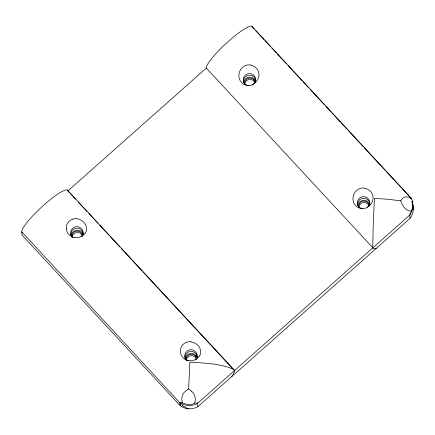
<?xml version="1.0" encoding="UTF-8"?>
<svg xmlns="http://www.w3.org/2000/svg" width="435" height="435" viewBox="0 0 435 435"><rect width="100%" height="100%" fill="white"/><g stroke="black" fill="none" stroke-linecap="round" stroke-linejoin="round"><path stroke-width="0.65" d="M413.25 209.621L413.19 207.751M191.775 391.424A20.396 13.659 4.3 0 0 188.649 388.982L189.856 362.083C204.515 363.252 219.963 363.317 233.568 369.369A22.441 4.687 3 0 1 234.443 370.609A31.081 5.307 -42.8 0 1 231.703 376.618M410.743 198.159L410.716 197.724L411.097 197.963L251.947 26.317M181.351 402.408C185.511 404.191 190.492 405.773 194.782 403.098L195.407 399.422L194.717 395.725A19.058 12.762 4.3 0 0 193.037 392.827L191.775 391.424M411.39 198.322C413.761 202.792 412.897 208.169 410.645 212.481M410.287 213.416L409.781 214.999L410.129 218.321L197.881 406.627A15.85 15.491 -6.1 0 1 180.324 405.828L22.098 235.112L21.75 231.844L180.911 403.941M85.293 232.942C83.069 236.52 78.512 238.326 74.412 237.532M199.377 356.037C197.158 359.62 192.602 361.42 188.502 360.626M252.838 84.298C256.699 82.405 259.418 78.137 258.977 73.787A10.087 9.744 6.9 0 0 250.837 65.152M366.922 207.392C370.789 205.499 373.507 201.236 373.067 196.881A10.087 9.744 6.9 0 0 364.921 188.246M72.536 219.18C68.518 220.376 65.81 224.623 66.294 228.767M186.626 342.28C182.608 343.471 179.9 347.723 180.384 351.866A10.087 9.923 -25.1 0 0 188.48 360.735M248.646 85.423C242.975 85.972 238.364 80.388 238.935 74.945A11.669 11.462 9.2 0 1 240.093 70.541C241.925 66.571 246.553 64.13 250.859 65.022M362.73 208.517C357.064 209.066 352.453 203.482 353.019 198.039A11.669 11.462 9.2 0 1 354.182 193.635C356.015 189.671 360.642 187.229 364.949 188.121M195.484 403.076L194.782 403.098M196.538 403.049L197.523 403.31L197.881 406.627M411.118 211.16L408.226 210.611L405.425 208.784A19.058 9.853 85.6 0 1 403.332 206.255L402.353 204.597A20.396 10.549 85.6 0 1 400.738 200.818L387.987 199.273L374.421 198.338L373.148 227.13L372.779 245.867A22.441 0.734 -87.4 0 0 372.866 247.803A31.081 5.307 -42.8 0 0 376.308 248.325M180.737 402.331L179.976 402.511L180.324 405.828M76.805 218.778C81.949 219.3 86.956 223.829 86.516 229.256A11.669 9.69 10.4 0 1 85.434 233.008M190.894 341.877C196.038 342.394 201.041 346.923 200.606 352.355A11.669 9.69 10.4 0 1 199.524 356.102M188.725 408.813L187.186 408.258M185.979 407.704L183.2 405.98M411.76 198.925L408.818 197.169L405.839 196.827A18.988 9.815 85.6 0 0 403.495 197.794L402.359 198.751A20.44 10.565 85.6 0 0 400.738 200.818M182.575 405.496L181.52 404.561M254.301 29.156L252.458 27.166A31.081 5.307 -42.8 0 0 227.625 42.048A31.081 5.307 -42.8 0 0 206.478 68.616M255.688 30.651L263.991 39.607M264.91 40.602L270.445 46.578M271.832 48.068L276.442 53.048M277.367 54.043L286.132 63.499M287.975 65.489L292.592 70.465M293.511 71.46L302.276 80.921M303.2 81.916L308.736 87.886M310.117 89.382L324.418 104.808M325.804 106.303L330.877 111.779M331.802 112.774L340.567 122.23M341.486 123.225L347.021 129.195M347.946 130.19L363.165 146.617M364.09 147.612L385.312 170.509M386.231 171.504L401.456 187.925M402.38 188.92L410.683 197.881A15.85 15.491 -6.1 0 1 411.189 198.779M372.866 247.803L206.315 68.099L67.893 190.911L75.587 199.208M67.381 190.062L234.019 369.777M78.3 202.139L86.902 211.421M88.713 213.373L97.761 223.139M99.572 225.091L109.076 235.346M110.436 236.814L119.94 247.064M121.294 248.532L131.256 259.276M132.158 260.25L142.114 270.994M143.023 271.973L234.443 370.609M182.27 402.527L181.71 398.656L182.58 394.898A18.988 12.713 4.3 0 1 184.5 392.087L185.919 390.771A20.44 13.686 4.3 0 1 188.649 388.982M412.576 203.743L413.038 206.261M179.976 402.56A15.85 15.491 -6.1 0 0 197.533 403.359L409.781 215.053A15.85 15.491 -6.1 0 0 412.625 202.868M22.457 232.779A31.081 5.307 -42.8 0 1 41.945 206.81A31.081 5.307 -42.8 0 1 67.903 191.117M412.717 205.043A15.85 15.491 -6.1 0 1 410.129 218.321M186.267 359.946A5.285 5.166 -6.1 0 1 196.441 358.891M358.783 207.381A5.285 5.166 -6.1 0 1 369.168 206.282M244.693 84.281A5.285 5.166 -6.1 0 1 254.915 82.694M72.123 237.385A5.285 5.166 -6.1 0 1 82.509 236.287M185.141 359.131A6.215 6.074 -6.1 0 1 197.359 357.842M185 358.424A6.215 6.074 -6.1 0 1 190.182 351.453A6.215 6.074 -6.1 0 1 197.278 356.488M186.071 359.707A5.285 5.166 -6.1 0 1 191.074 354.259A5.285 5.166 -6.1 0 1 196.625 359.12M357.777 205.407A6.215 6.074 -6.1 0 1 369.929 204.738M357.57 205.32A6.215 6.074 -6.1 0 1 363.388 198.284A6.215 6.074 -6.1 0 1 369.913 204.635M358.696 207.136A5.285 5.166 -6.1 0 1 363.1 201.215A5.285 5.166 -6.1 0 1 369.136 205.489M243.687 82.307A6.215 6.074 -6.1 0 1 255.649 81.062M243.48 82.226A6.215 6.074 -6.1 0 1 248.978 75.217A6.215 6.074 -6.1 0 1 255.823 80.91M244.552 83.509A5.285 5.166 -6.1 0 1 249.554 78.061A5.285 5.166 -6.1 0 1 255.106 82.922M71.117 235.411A6.215 6.074 -6.1 0 1 83.27 234.748M70.91 235.324A6.215 6.074 -6.1 0 1 76.729 228.293A6.215 6.074 -6.1 0 1 83.259 234.639M72.041 237.14A5.285 5.166 -6.1 0 1 76.446 231.219A5.285 5.166 -6.1 0 1 82.481 235.498M361.953 208.604A6.215 6.074 -6.1 0 1 357.94 200.1A6.215 6.074 -6.1 0 1 367.265 197.843A6.215 6.074 -6.1 0 1 367.695 207.212M369.027 203.944A6.215 6.074 -6.1 0 1 369.353 204.412M187.675 360.996A6.215 6.074 -6.1 0 1 185.908 352.312A6.215 6.074 -6.1 0 1 194.891 351.094A6.215 6.074 -6.1 0 1 195.527 359.93M185.919 358.048A6.215 6.074 -6.1 0 1 186.218 357.526M195.266 355.879A6.215 6.074 -6.1 0 1 196.103 356.629M247.863 85.51A6.215 6.074 -6.1 0 1 244.127 76.506A6.215 6.074 -6.1 0 1 254.029 75.5A6.215 6.074 -6.1 0 1 252.18 85.07M253.746 79.681A6.215 6.074 -6.1 0 1 254.192 80.04M72.656 237.205A6.215 6.074 -6.1 0 1 72.188 228.761A6.215 6.074 -6.1 0 1 80.807 228A6.215 6.074 -6.1 0 1 81.813 236.401M82.367 233.954A6.215 6.074 -6.1 0 1 82.694 234.416M182.521 402.815A23.3 1.686 17.7 0 1 182.08 402.614M197.512 402.75A23.3 2.077 -12.2 0 1 197.142 402.94M187.121 408.378A38.655 26.062 -59.2 0 1 185.941 407.764M183.021 406.111A40.134 24.137 -24.3 0 1 182.412 405.605M180.139 404.468A22.827 8.292 13.3 0 1 179.671 403.821M74.39 237.641A10.087 9.923 -25.1 0 1 66.305 228.767M72.525 219.142A11.669 10.685 65.6 0 1 76.81 218.664M186.61 342.236A11.669 10.685 65.6 0 1 190.9 341.758M411.401 201.487A23.3 3.301 79.4 0 1 411.679 202.188M412.994 201.584A23.3 0.799 -71.3 0 1 412.837 202.036M413.451 206.087A38.655 27.394 -37.5 0 1 413.658 207.577M412.396 201.72A40.134 21.038 -67.9 0 1 412.505 202.052M252.909 84.493A11.669 10.652 -74.2 0 1 248.641 85.537M366.999 207.593A11.669 10.652 -74.2 0 1 362.73 208.637"/></g></svg>
